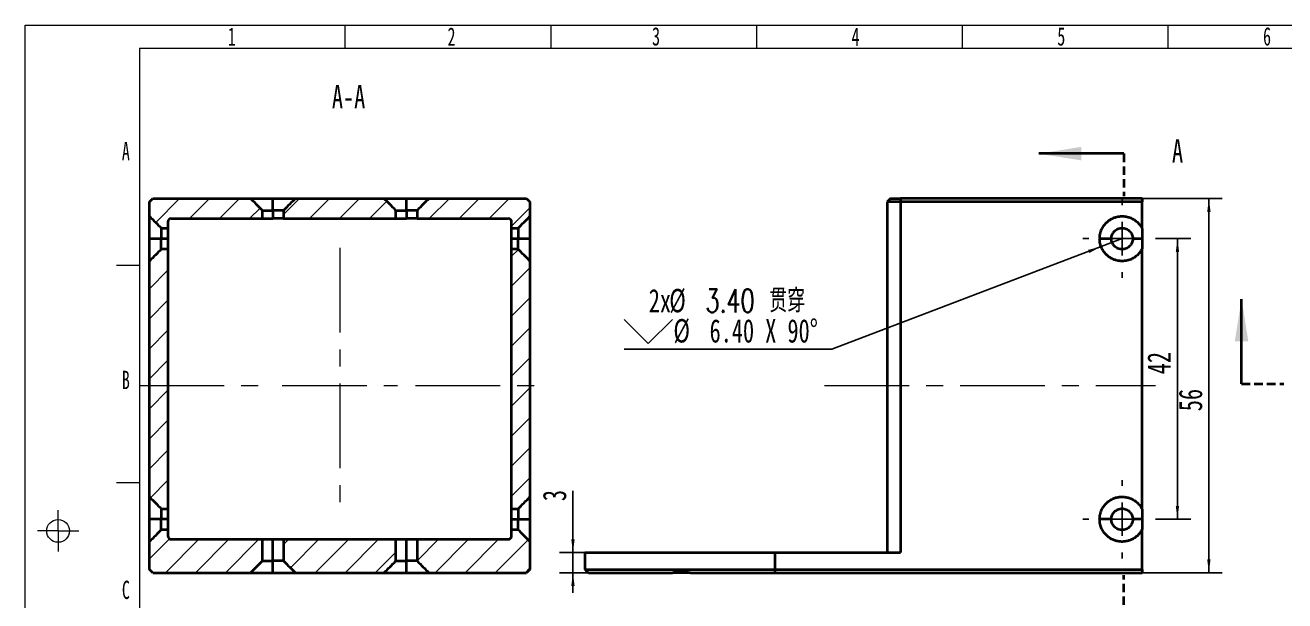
# Model space of a CAD drawing. Header units: millimetres. Extents: x 5 to 292, y 3 to 206.
# Drawn here: x 4.5 to 193.2, y 120.1 to 206.2 of the extents above; entities that cross this region are included whole.
import ezdxf

# ---------------------------------------------------------------- set-up
doc = ezdxf.new("R2010")
doc.units = ezdxf.units.MM
doc.linetypes.add('CENTERX2', pattern=[20.32, 12.7, -2.54, 2.54, -2.54])
doc.linetypes.add('HIDDEN', pattern=[1.905, 1.27, -0.635])
doc.layers.add('10', color=7, linetype='Continuous')
doc.layers.add('SLD-0', color=7, linetype='Continuous')
doc.styles.add('SLDTEXTSTYLE0', font='TXT', dxfattribs={"width": 0.7, "bigfont": 'bigfont'})
doc.styles.add('SLDTEXTSTYLE1', font='TXT', dxfattribs={"width": 0.7})
doc.styles.add('SLDTEXTSTYLE7', font='TXT', dxfattribs={"width": 0.638186})
doc.dimstyles.new('SLDDIMSTYLE0', dxfattribs={"dimtxt": 3.5, "dimasz": 2, "dimexe": 0, "dimexo": 0.0625, "dimgap": 0.875, "dimtad": 2, "dimrnd": 1e-09, "dimzin": 12, "dimdsep": 46, "dimtxsty": 'SLDTEXTSTYLE1', "dimsah": 1, "dimcen": 0.09, "dimadec": 0, "dimazin": 3, "dimtfac": 1, "dimtmove": 0, "dimatfit": 0, "dimfxl": 0, "dimfrac": 2, "dimtolj": 1, "dimtzin": 12, "dimarcsym": 0})
doc.dimstyles.new('SLDDIMSTYLE1', dxfattribs={"dimtxt": 3.5, "dimasz": 2, "dimexe": 0, "dimexo": 0.0625, "dimgap": 0.875, "dimtad": 2, "dimrnd": 1e-09, "dimzin": 12, "dimdsep": 46, "dimtxsty": 'SLDTEXTSTYLE1', "dimsah": 1, "dimcen": 0.09, "dimadec": 0, "dimazin": 3, "dimtfac": 1, "dimtofl": 0, "dimtmove": 0, "dimatfit": 3, "dimfxl": 0, "dimfrac": 2, "dimtolj": 1, "dimtzin": 12, "dimarcsym": 0})
doc.dimstyles.new('SLDDIMSTYLE2', dxfattribs={"dimtxt": 3.5, "dimasz": 2, "dimexe": 0, "dimexo": 0.0625, "dimgap": 0.875, "dimtad": 0, "dimtih": 1, "dimtoh": 1, "dimrnd": 1e-09, "dimzin": 12, "dimdsep": 46, "dimtxsty": 'SLDTEXTSTYLE1', "dimsah": 1, "dimcen": 0, "dimadec": 0, "dimazin": 3, "dimtfac": 1, "dimtofl": 0, "dimtmove": 0, "dimatfit": 3, "dimfxl": 0, "dimfrac": 2, "dimtolj": 1, "dimtzin": 12, "dimarcsym": 0})

# ---------------------------------------------------------------- blocks, each defined once
blk = doc.blocks.new('_D')
at = {"layer": '10'}
for p, q in [((86.56, 127.3), (86.56, 136.55)), ((90.23, 127.3), (84.56, 127.3)), ((86.56, 127.3), (86.56, 124.3)), ((88.87, 124.3), (84.56, 124.3)), ((86.56, 124.3), (86.56, 121.3))]:
    blk.add_line(p, q, dxfattribs=at)
for points in [[(86.56, 127.3), (86.81, 129.3), (86.31, 129.3)], [(86.56, 124.3), (86.31, 122.3), (86.81, 122.3)]]:
    blk.add_solid(points, dxfattribs=at)
at = {"layer": '10', "insert": (82.04, 135.01), "char_height": 3.5, "attachment_point": 1, "rotation": 90, "style": 'SLDTEXTSTYLE1'}
blk.add_mtext('3', dxfattribs=at)
blk = doc.blocks.new('_D_1')
at = {"layer": '10'}
for p, q in [((171.83, 180.3), (183.83, 180.3)), ((181.83, 180.3), (181.83, 124.3)), ((171.83, 124.3), (183.83, 124.3))]:
    blk.add_line(p, q, dxfattribs=at)
for points in [[(181.83, 180.3), (181.58, 178.3), (182.08, 178.3)], [(181.83, 124.3), (182.08, 126.3), (181.58, 126.3)]]:
    blk.add_solid(points, dxfattribs=at)
at = {"layer": '10', "insert": (177.32, 148.47), "char_height": 3.5, "attachment_point": 1, "rotation": 90, "style": 'SLDTEXTSTYLE1'}
blk.add_mtext('56', dxfattribs=at)
blk = doc.blocks.new('SW_SYMBOL_HOLE_SINK')
at = {"layer": '10', "color": 0}
for p, q in [((0, 875), (800, 75)), ((800, 75), (1600, 875))]:
    blk.add_line(p, q, dxfattribs=at)
blk = doc.blocks.new('_D_2')
at = {"layer": '10'}
for p, q in [((168.83, 174.3), (165.69, 173.1)), ((165.69, 173.1), (125.36, 157.73)), ((125.36, 157.73), (94.24, 157.73))]:
    blk.add_line(p, q, dxfattribs=at)
blk.add_solid([(165.69, 173.1), (163.73, 172.62), (163.91, 172.15)], dxfattribs=at)
at = {"layer": '10', "xscale": 0.004511737089201878, "yscale": 0.004511737089201878, "zscale": 0.004511737089201878}
blk.add_blockref('SW_SYMBOL_HOLE_SINK', (94.24, 158.25), dxfattribs=at)
at = {"layer": '10', "char_height": 3.5, "attachment_point": 1}
for s, insert, style in [('2x', (97.92, 166.76), 'SLDTEXTSTYLE1'), ('%%c', (100.99, 166.78), 'SLDTEXTSTYLE1'), ('3.40 贯穿', (106.42, 166.76), 'SLDTEXTSTYLE0'), ('%%c', (101.61, 162.26), 'SLDTEXTSTYLE1'), ('6.40 X 90°', (107.03, 162.25), 'SLDTEXTSTYLE1')]:
    blk.add_mtext(s, dxfattribs=dict(at, insert=insert, style=style))
blk = doc.blocks.new('_D_3')
at = {"layer": '10'}
for p, q in [((174.69, 174.3), (179.12, 174.3)), ((177.12, 174.3), (177.12, 132.3)), ((174.69, 132.3), (179.12, 132.3))]:
    blk.add_line(p, q, dxfattribs=at)
for points in [[(177.12, 174.3), (176.87, 172.3), (177.37, 172.3)], [(177.12, 132.3), (177.37, 134.3), (176.87, 134.3)]]:
    blk.add_solid(points, dxfattribs=at)
at = {"layer": '10', "insert": (172.61, 154), "char_height": 3.5, "attachment_point": 1, "rotation": 90, "style": 'SLDTEXTSTYLE1'}
blk.add_mtext('42', dxfattribs=at)
blk = doc.blocks.new('SW_CENTERMARKSYMBOL_0')
at = {"layer": '10', "color": 0}
for p, q in [((0, 5), (0, 5.86)), ((0, 0), (0, 2.5)), ((-5, 0), (-5.86, 0)), ((0, 0), (-2.5, 0)), ((0, 0), (0, -2.5)), ((0, 0), (2.5, 0)), ((5, 0), (5.86, 0)), ((0, -5), (0, -5.86))]:
    blk.add_line(p, q, dxfattribs=at)
blk = doc.blocks.new('SW_CENTERMARKSYMBOL_1')
at = {"layer": '10', "color": 0}
for p, q in [((0, 5), (0, 5.86)), ((0, 0), (0, 2.5)), ((-5, 0), (-5.86, 0)), ((0, 0), (-2.5, 0)), ((0, 0), (0, -2.5)), ((0, 0), (2.5, 0)), ((5, 0), (5.86, 0)), ((0, -5), (0, -5.86))]:
    blk.add_line(p, q, dxfattribs=at)

msp = doc.modelspace()

# ---------------------------------------------------------------- hatches: boundary and pattern name
at = {"layer": '10', "linetype": 'Continuous', "lineweight": 18}
h = msp.add_hatch(dxfattribs=at)
h.set_pattern_fill('ANSI31', color=256, style=0)
edge = h.paths.add_edge_path(flags=0)
edge.add_arc((26.373, 176.795), 0.5, 90, 180, ccw=False)
edge.add_line((26.373, 177.295), (40.042, 177.295))
edge.add_line((40.042, 177.295), (40.042, 178.535))
edge.add_spline(control_points=[(40.042, 178.535), (39.513, 179.057), (38.987, 179.582), (38.461, 180.107), (38.398, 180.17), (38.335, 180.232), (38.272, 180.295)], knot_values=[0.0051866, 0.0051866, 0.0051866, 0.0051866, 0.0074023, 0.0074023, 0.0074023, 0.0076674, 0.0076674, 0.0076674, 0.0076674], weights=[1, 1, 1, 1, 1, 1, 1], degree=3, periodic=0)
edge.add_line((38.272, 180.295), (23.623, 180.295))
edge.add_line((23.623, 180.295), (23.123, 179.795))
edge.add_line((23.123, 179.795), (23.123, 177.646))
edge.add_spline(control_points=[(23.123, 177.646), (23.71, 177.057), (24.298, 176.468), (24.883, 175.876)], knot_values=[0.0032399, 0.0032399, 0.0032399, 0.0032399, 0.0057359, 0.0057359, 0.0057359, 0.0057359], weights=[1, 1, 1, 1], degree=3, periodic=0)
edge.add_line((24.883, 175.876), (25.873, 175.876))
edge.add_line((25.873, 175.876), (25.873, 176.795))
h = msp.add_hatch(dxfattribs=at)
h.set_pattern_fill('ANSI31', color=256, style=0)
edge = h.paths.add_edge_path(flags=0)
edge.add_line((43.204, 178.535), (43.204, 177.295))
edge.add_line((43.204, 177.295), (60.042, 177.295))
edge.add_line((60.042, 177.295), (60.042, 178.535))
edge.add_spline(control_points=[(60.042, 178.535), (59.513, 179.057), (58.987, 179.582), (58.461, 180.107), (58.398, 180.17), (58.335, 180.232), (58.272, 180.295)], knot_values=[0.0051866, 0.0051866, 0.0051866, 0.0051866, 0.0074023, 0.0074023, 0.0074023, 0.0076674, 0.0076674, 0.0076674, 0.0076674], weights=[1, 1, 1, 1, 1, 1, 1], degree=3, periodic=0)
edge.add_line((58.272, 180.295), (44.974, 180.295))
edge.add_spline(control_points=[(44.974, 180.295), (44.385, 179.708), (43.796, 179.12), (43.204, 178.535)], knot_values=[0.0032399, 0.0032399, 0.0032399, 0.0032399, 0.0057359, 0.0057359, 0.0057359, 0.0057359], weights=[1, 1, 1, 1], degree=3, periodic=0)
h = msp.add_hatch(dxfattribs=at)
h.set_pattern_fill('ANSI31', color=256, style=0)
edge = h.paths.add_edge_path(flags=0)
edge.add_line((63.204, 178.535), (63.204, 177.295))
edge.add_line((63.204, 177.295), (76.873, 177.295))
edge.add_arc((76.873, 176.795), 0.5, 0, 90, ccw=False)
edge.add_line((77.373, 176.795), (77.373, 175.877))
edge.add_line((77.373, 175.877), (78.363, 175.876))
edge.add_spline(control_points=[(78.363, 175.876), (78.885, 176.405), (79.41, 176.931), (79.935, 177.457), (79.997, 177.52), (80.06, 177.583), (80.123, 177.646)], knot_values=[0.0051866, 0.0051866, 0.0051866, 0.0051866, 0.0074023, 0.0074023, 0.0074023, 0.0076674, 0.0076674, 0.0076674, 0.0076674], weights=[1, 1, 1, 1, 1, 1, 1], degree=3, periodic=0)
edge.add_line((80.123, 177.646), (80.123, 179.795))
edge.add_line((80.123, 179.795), (79.623, 180.295))
edge.add_line((79.623, 180.295), (64.974, 180.295))
edge.add_spline(control_points=[(64.974, 180.295), (64.385, 179.708), (63.796, 179.12), (63.204, 178.535)], knot_values=[0.0032399, 0.0032399, 0.0032399, 0.0032399, 0.0057359, 0.0057359, 0.0057359, 0.0057359], weights=[1, 1, 1, 1], degree=3, periodic=0)
h = msp.add_hatch(dxfattribs=at)
h.set_pattern_fill('ANSI31', color=256, style=0)
edge = h.paths.add_edge_path(flags=0)
edge.add_line((25.873, 133.877), (25.873, 172.714))
edge.add_line((25.873, 172.714), (24.883, 172.714))
edge.add_spline(control_points=[(24.883, 172.714), (24.361, 172.185), (23.836, 171.659), (23.311, 171.133), (23.249, 171.07), (23.186, 171.007), (23.123, 170.944)], knot_values=[0.0051866, 0.0051866, 0.0051866, 0.0051866, 0.0074023, 0.0074023, 0.0074023, 0.0076674, 0.0076674, 0.0076674, 0.0076674], weights=[1, 1, 1, 1, 1, 1, 1], degree=3, periodic=0)
edge.add_line((23.123, 170.944), (23.123, 135.646))
edge.add_spline(control_points=[(23.123, 135.646), (23.71, 135.057), (24.298, 134.468), (24.883, 133.876)], knot_values=[0.0032399, 0.0032399, 0.0032399, 0.0032399, 0.0057359, 0.0057359, 0.0057359, 0.0057359], weights=[1, 1, 1, 1], degree=3, periodic=0)
edge.add_line((24.883, 133.876), (25.873, 133.876))
h = msp.add_hatch(dxfattribs=at)
h.set_pattern_fill('ANSI31', color=256, style=0)
edge = h.paths.add_edge_path(flags=0)
edge.add_line((77.373, 172.714), (77.373, 133.877))
edge.add_line((77.373, 133.877), (78.363, 133.876))
edge.add_spline(control_points=[(78.363, 133.876), (78.885, 134.405), (79.41, 134.931), (79.935, 135.457), (79.997, 135.52), (80.06, 135.583), (80.123, 135.646)], knot_values=[0.0051866, 0.0051866, 0.0051866, 0.0051866, 0.0074023, 0.0074023, 0.0074023, 0.0076674, 0.0076674, 0.0076674, 0.0076674], weights=[1, 1, 1, 1, 1, 1, 1], degree=3, periodic=0)
edge.add_line((80.123, 135.646), (80.123, 170.944))
edge.add_spline(control_points=[(80.123, 170.944), (79.535, 171.533), (78.948, 172.122), (78.363, 172.714)], knot_values=[0.0032399, 0.0032399, 0.0032399, 0.0032399, 0.0057359, 0.0057359, 0.0057359, 0.0057359], weights=[1, 1, 1, 1], degree=3, periodic=0)
edge.add_line((78.363, 172.714), (77.373, 172.714))
h = msp.add_hatch(dxfattribs=at)
h.set_pattern_fill('ANSI31', color=256, style=0)
edge = h.paths.add_edge_path(flags=0)
edge.add_line((40.042, 129.295), (26.373, 129.295))
edge.add_arc((26.373, 129.795), 0.5, 180, 270, ccw=False)
edge.add_line((25.873, 129.795), (25.873, 130.714))
edge.add_line((25.873, 130.714), (24.883, 130.714))
edge.add_spline(control_points=[(24.883, 130.714), (24.361, 130.185), (23.836, 129.659), (23.311, 129.133), (23.249, 129.07), (23.186, 129.007), (23.123, 128.944)], knot_values=[0.0051866, 0.0051866, 0.0051866, 0.0051866, 0.0074023, 0.0074023, 0.0074023, 0.0076674, 0.0076674, 0.0076674, 0.0076674], weights=[1, 1, 1, 1, 1, 1, 1], degree=3, periodic=0)
edge.add_line((23.123, 128.944), (23.123, 124.795))
edge.add_line((23.123, 124.795), (23.623, 124.295))
edge.add_line((23.623, 124.295), (38.272, 124.295))
edge.add_spline(control_points=[(38.272, 124.295), (38.861, 124.883), (39.45, 125.47), (40.042, 126.055)], knot_values=[0.0032399, 0.0032399, 0.0032399, 0.0032399, 0.0057359, 0.0057359, 0.0057359, 0.0057359], weights=[1, 1, 1, 1], degree=3, periodic=0)
edge.add_line((40.042, 126.055), (40.042, 129.295))
h = msp.add_hatch(dxfattribs=at)
h.set_pattern_fill('ANSI31', color=256, style=0)
edge = h.paths.add_edge_path(flags=0)
edge.add_line((76.873, 129.295), (63.204, 129.295))
edge.add_line((63.204, 129.295), (63.204, 126.055))
edge.add_spline(control_points=[(63.204, 126.055), (63.733, 125.533), (64.259, 125.008), (64.785, 124.483), (64.848, 124.421), (64.911, 124.358), (64.974, 124.295)], knot_values=[0.0051866, 0.0051866, 0.0051866, 0.0051866, 0.0074023, 0.0074023, 0.0074023, 0.0076674, 0.0076674, 0.0076674, 0.0076674], weights=[1, 1, 1, 1, 1, 1, 1], degree=3, periodic=0)
edge.add_line((64.974, 124.295), (79.623, 124.295))
edge.add_line((79.623, 124.295), (80.123, 124.795))
edge.add_line((80.123, 124.795), (80.123, 128.944))
edge.add_spline(control_points=[(80.123, 128.944), (79.535, 129.533), (78.948, 130.122), (78.363, 130.714)], knot_values=[0.0032399, 0.0032399, 0.0032399, 0.0032399, 0.0057359, 0.0057359, 0.0057359, 0.0057359], weights=[1, 1, 1, 1], degree=3, periodic=0)
edge.add_line((78.363, 130.714), (77.373, 130.714))
edge.add_line((77.373, 130.714), (77.373, 129.795))
edge.add_arc((76.873, 129.795), 0.5, 270, 360, ccw=False)
h = msp.add_hatch(dxfattribs=at)
h.set_pattern_fill('ANSI31', color=256, style=0)
edge = h.paths.add_edge_path(flags=0)
edge.add_spline(control_points=[(43.204, 126.055), (43.733, 125.533), (44.259, 125.008), (44.785, 124.483), (44.848, 124.421), (44.911, 124.358), (44.974, 124.295)], knot_values=[0.0051866, 0.0051866, 0.0051866, 0.0051866, 0.0074023, 0.0074023, 0.0074023, 0.0076674, 0.0076674, 0.0076674, 0.0076674], weights=[1, 1, 1, 1, 1, 1, 1], degree=3, periodic=0)
edge.add_line((44.974, 124.295), (58.272, 124.295))
edge.add_spline(control_points=[(58.272, 124.295), (58.861, 124.883), (59.45, 125.47), (60.042, 126.055)], knot_values=[0.0032399, 0.0032399, 0.0032399, 0.0032399, 0.0057359, 0.0057359, 0.0057359, 0.0057359], weights=[1, 1, 1, 1], degree=3, periodic=0)
edge.add_line((60.042, 126.055), (60.042, 129.295))
edge.add_line((60.042, 129.295), (43.204, 129.295))
edge.add_line((43.204, 129.295), (43.204, 126.055))

# ---------------------------------------------------------------- linework, layer by layer
at = {"color": 7, "linetype": 'Continuous', "lineweight": 35}
for p, q in [((169.072, 187.021), (156.372, 187.021)), ((23.123, 179.795), (23.623, 180.295)), ((23.123, 177.646), (23.123, 179.795)), ((23.623, 180.295), (38.272, 180.295)), ((31.623, 180.3), (31.623, 180.295)), ((31.623, 180.3), (31.623, 180.295)), ((34.623, 180.295), (34.623, 180.3)), ((34.623, 180.295), (34.623, 180.3)), ((41.623, 178.535), (41.623, 180.295)), ((44.974, 180.295), (58.272, 180.295)), ((61.623, 178.535), (61.623, 180.295)), ((64.974, 180.295), (79.623, 180.295)), ((68.623, 180.3), (68.623, 180.295)), ((71.623, 180.295), (71.623, 180.3)), ((79.623, 180.295), (80.123, 179.795)), ((80.123, 179.795), (80.123, 177.646)), ((134.147, 180.3), (133.637, 179.79)), ((133.642, 179.795), (133.642, 127.295)), ((135.642, 180.295), (135.642, 179.795)), ((171.827, 180.295), (135.642, 180.295)), ((135.642, 179.795), (135.642, 127.295)), ((171.827, 179.795), (135.642, 179.795)), ((171.827, 180.295), (171.827, 179.795)), ((171.827, 175.808), (171.827, 179.795)), ((40.042, 177.295), (40.042, 178.535)), ((41.623, 178.535), (41.623, 177.295)), ((43.204, 178.535), (43.204, 177.295)), ((60.042, 177.295), (60.042, 178.535)), ((61.623, 178.535), (61.623, 177.295)), ((63.204, 178.535), (63.204, 177.295)), ((24.883, 175.876), (25.873, 175.876)), ((25.873, 176.795), (25.873, 175.877)), ((26.373, 177.295), (40.042, 177.295)), ((31.623, 177.295), (31.623, 177.29)), ((31.623, 177.295), (31.623, 177.29)), ((34.623, 177.29), (34.623, 177.295)), ((34.623, 177.29), (34.623, 177.295)), ((43.204, 177.295), (60.042, 177.295)), ((63.204, 177.295), (76.873, 177.295)), ((68.623, 177.295), (68.623, 177.29)), ((71.623, 177.29), (71.623, 177.295)), ((77.373, 175.877), (77.373, 176.795)), ((77.373, 175.876), (78.363, 175.876)), ((23.123, 174.295), (24.883, 174.295)), ((24.883, 174.295), (25.873, 174.295)), ((77.373, 174.295), (78.363, 174.295)), ((78.363, 174.295), (80.123, 174.295)), ((165.467, 174.295), (167.227, 174.295)), ((170.427, 174.295), (171.827, 174.295)), ((25.873, 172.714), (24.883, 172.714)), ((25.873, 172.714), (25.873, 133.877)), ((78.363, 172.714), (77.373, 172.714)), ((77.373, 133.877), (77.373, 172.714)), ((171.827, 133.808), (171.827, 172.782)), ((23.123, 135.646), (23.123, 170.944)), ((80.123, 170.944), (80.123, 135.646)), ((186.726, 152.563), (186.726, 165.263)), ((24.883, 132.295), (23.123, 132.295)), ((24.883, 133.876), (25.873, 133.876)), ((25.873, 132.295), (24.883, 132.295)), ((77.373, 133.876), (78.363, 133.876)), ((77.373, 132.295), (78.363, 132.295)), ((78.363, 132.295), (80.123, 132.295)), ((167.227, 132.295), (165.467, 132.295)), ((171.827, 132.295), (170.427, 132.295)), ((25.873, 130.714), (24.883, 130.714)), ((25.873, 130.714), (25.873, 129.795)), ((78.363, 130.714), (77.373, 130.714)), ((77.373, 129.795), (77.373, 130.714)), ((171.827, 124.795), (171.827, 130.782)), ((23.123, 124.795), (23.123, 128.944)), ((26.373, 129.295), (40.042, 129.295)), ((40.042, 126.055), (40.042, 129.295)), ((41.623, 126.055), (41.623, 129.295)), ((43.204, 129.295), (43.204, 126.055)), ((43.204, 129.295), (60.042, 129.295)), ((60.042, 126.055), (60.042, 129.295)), ((61.623, 126.055), (61.623, 129.295)), ((63.204, 129.295), (63.204, 126.055)), ((63.204, 129.295), (76.873, 129.295)), ((80.123, 128.944), (80.123, 124.795)), ((88.327, 127.3), (88.327, 124.795)), ((116.827, 127.295), (116.827, 124.795)), ((116.827, 127.295), (135.642, 127.295)), ((23.623, 124.295), (23.123, 124.795)), ((41.623, 124.295), (41.623, 126.055)), ((61.623, 124.295), (61.623, 126.055)), ((80.123, 124.795), (79.623, 124.295)), ((88.322, 124.8), (88.647, 124.475)), ((116.827, 124.795), (116.827, 124.295)), ((116.827, 124.795), (171.827, 124.795)), ((171.827, 124.795), (171.827, 124.295)), ((23.623, 124.295), (38.272, 124.295)), ((44.974, 124.295), (58.272, 124.295)), ((64.974, 124.295), (79.623, 124.295)), ((88.873, 124.295), (88.704, 124.43)), ((116.827, 124.295), (171.827, 124.295))]:
    msp.add_line(p, q, dxfattribs=at)
at = {"color": 7, "linetype": 'HIDDEN', "lineweight": 35}
for p, q in [((169.072, 187.021), (169.072, 180.671)), ((186.726, 152.563), (193.076, 152.563)), ((169.072, 117.569), (169.072, 123.919))]:
    msp.add_line(p, q, dxfattribs=at)
at = {"color": 7, "linetype": 'Continuous', "lineweight": 35}
for centre, start, end in [((26.373, 176.795), 90, 180), ((76.873, 176.795), 0, 90), ((26.373, 129.795), 180, 270), ((76.873, 129.795), 270, 360)]:
    msp.add_arc(centre, 0.5, start, end, dxfattribs=at)
for points, knots in [([(38.273, 180.295), (38.271, 180.295), (38.266, 180.295), (38.347, 180.295), (38.514, 180.295), (38.777, 180.295), (39.119, 180.295), (39.53, 180.295), (40, 180.295), (40.515, 180.295), (41.061, 180.295), (41.436, 180.295), (41.623, 180.295)], [0, 0, 0, 0, 0.051155, 0.1487198, 0.2551298, 0.3615398, 0.4679499, 0.5743599, 0.6807699, 0.7871799, 0.89359, 1, 1, 1, 1]), ([(41.623, 180.295), (41.81, 180.295), (42.185, 180.295), (42.731, 180.295), (43.246, 180.295), (43.716, 180.295), (44.127, 180.295), (44.469, 180.295), (44.732, 180.295), (44.899, 180.295), (44.98, 180.295), (44.975, 180.295), (44.973, 180.295)], [0, 0, 0, 0, 0.10641, 0.2128201, 0.3192301, 0.4256401, 0.5320501, 0.6384602, 0.7448702, 0.8512802, 0.9488452, 1, 1, 1, 1]), ([(58.273, 180.295), (58.271, 180.295), (58.266, 180.295), (58.347, 180.295), (58.514, 180.295), (58.777, 180.295), (59.119, 180.295), (59.53, 180.295), (60, 180.295), (60.515, 180.295), (61.061, 180.295), (61.436, 180.295), (61.623, 180.295)], [0, 0, 0, 0, 0.051155, 0.1487198, 0.2551298, 0.3615398, 0.4679499, 0.5743599, 0.6807699, 0.7871799, 0.89359, 1, 1, 1, 1]), ([(61.623, 180.295), (61.81, 180.295), (62.185, 180.295), (62.731, 180.295), (63.246, 180.295), (63.716, 180.295), (64.127, 180.295), (64.469, 180.295), (64.732, 180.295), (64.899, 180.295), (64.98, 180.295), (64.975, 180.295), (64.973, 180.295)], [0, 0, 0, 0, 0.10641, 0.2128201, 0.3192301, 0.4256401, 0.5320501, 0.6384602, 0.7448702, 0.8512802, 0.9488452, 1, 1, 1, 1]), ([(135.642, 179.795), (135.431, 179.795), (135.011, 179.795), (134.441, 179.795), (133.994, 179.795), (133.697, 179.795), (133.661, 179.795), (133.644, 179.795)], [0, 0, 0, 0, 0.200872, 0.4017439, 0.6026159, 0.8034878, 1, 1, 1, 1]), ([(134.143, 180.295), (134.156, 180.295), (134.183, 180.295), (134.406, 180.295), (134.741, 180.295), (135.169, 180.295), (135.484, 180.295), (135.642, 180.295)], [0, 0, 0, 0, 0.1965122, 0.3973841, 0.5982561, 0.799128, 1, 1, 1, 1]), ([(23.123, 174.295), (23.123, 174.482), (23.123, 174.857), (23.123, 175.403), (23.123, 175.918), (23.123, 176.388), (23.123, 176.799), (23.123, 177.141), (23.123, 177.404), (23.123, 177.572), (23.123, 177.652), (23.123, 177.647), (23.123, 177.645)], [0, 0, 0, 0, 0.10641, 0.2128201, 0.3192301, 0.4256401, 0.5320501, 0.6384602, 0.7448702, 0.8512802, 0.9488452, 1, 1, 1, 1]), ([(40.023, 178.535), (40.023, 178.535), (40.065, 178.535), (40.225, 178.535), (40.343, 178.535), (40.64, 178.535), (40.817, 178.535), (41.204, 178.535), (41.414, 178.535), (41.623, 178.535)], [0, 0, 0, 0, 0.25, 0.25, 0.5, 0.5, 0.75, 0.75, 1, 1, 1, 1]), ([(43.204, 178.535), (43.183, 178.535), (43.136, 178.535), (42.78, 178.535), (42.252, 178.535), (41.833, 178.535), (41.623, 178.535)], [0, 0, 0, 0, 0.2198616, 0.4799077, 0.7399539, 1, 1, 1, 1]), ([(60.023, 178.535), (60.023, 178.535), (60.065, 178.535), (60.225, 178.535), (60.343, 178.535), (60.64, 178.535), (60.817, 178.535), (61.204, 178.535), (61.414, 178.535), (61.623, 178.535)], [0, 0, 0, 0, 0.25, 0.25, 0.5, 0.5, 0.75, 0.75, 1, 1, 1, 1]), ([(63.204, 178.535), (63.183, 178.535), (63.136, 178.535), (62.78, 178.535), (62.252, 178.535), (61.833, 178.535), (61.623, 178.535)], [0, 0, 0, 0, 0.2198616, 0.4799077, 0.7399539, 1, 1, 1, 1]), ([(80.123, 177.645), (80.123, 177.647), (80.123, 177.652), (80.123, 177.572), (80.123, 177.404), (80.123, 177.141), (80.123, 176.799), (80.123, 176.388), (80.123, 175.918), (80.123, 175.403), (80.123, 174.857), (80.123, 174.482), (80.123, 174.295)], [0, 0, 0, 0, 0.051155, 0.1487198, 0.2551298, 0.3615398, 0.4679499, 0.5743599, 0.6807699, 0.7871799, 0.89359, 1, 1, 1, 1]), ([(165.467, 174.295), (165.468, 174.358), (165.47, 174.483), (165.486, 174.669), (165.512, 174.854), (165.548, 175.037), (165.594, 175.219), (165.689, 175.516), (165.866, 175.918), (166.178, 176.387), (166.563, 176.8), (167.011, 177.141), (167.51, 177.404), (168.045, 177.579), (168.603, 177.664), (169.166, 177.653), (169.72, 177.551), (170.249, 177.356), (170.739, 177.078), (171.127, 176.759), (171.423, 176.438), (171.648, 176.137), (171.767, 175.918), (171.827, 175.808)], [0, 0, 0, 0, 0.0209506, 0.0417743, 0.062536, 0.0833011, 0.1041352, 0.1251029, 0.1875587, 0.2500765, 0.3125324, 0.3750501, 0.437506, 0.5000238, 0.5624796, 0.6249974, 0.6874533, 0.749971, 0.8124269, 0.8749446, 0.9167034, 0.9582138, 1, 1, 1, 1]), ([(24.883, 175.876), (24.883, 175.855), (24.883, 175.808), (24.883, 175.452), (24.883, 174.924), (24.883, 174.505), (24.883, 174.295)], [0, 0, 0, 0, 0.2198616, 0.4799077, 0.7399539, 1, 1, 1, 1]), ([(25.873, 175.895), (25.873, 175.894), (25.873, 175.892), (25.873, 175.877), (25.873, 175.853), (25.873, 175.819), (25.873, 175.753), (25.873, 175.635), (25.873, 175.434), (25.873, 175.19), (25.873, 174.942), (25.873, 174.711), (25.873, 174.505), (25.873, 174.365), (25.873, 174.295)], [0, 0, 0, 0, 0.0502814, 0.1001294, 0.1498557, 0.1997749, 0.2501975, 0.3750156, 0.500056, 0.6248741, 0.7499145, 0.8334694, 0.9163467, 1, 1, 1, 1]), ([(40.042, 177.295), (40.063, 177.295), (40.11, 177.295), (40.466, 177.295), (40.994, 177.295), (41.413, 177.295), (41.623, 177.295)], [0, 0, 0, 0, 0.2198616, 0.4799077, 0.7399539, 1, 1, 1, 1]), ([(43.223, 177.295), (43.223, 177.295), (43.181, 177.295), (43.021, 177.295), (42.902, 177.295), (42.606, 177.295), (42.429, 177.295), (42.042, 177.295), (41.832, 177.295), (41.623, 177.295)], [0, 0, 0, 0, 0.25, 0.25, 0.5, 0.5, 0.75, 0.75, 1, 1, 1, 1]), ([(60.042, 177.295), (60.063, 177.295), (60.11, 177.295), (60.466, 177.295), (60.994, 177.295), (61.413, 177.295), (61.623, 177.295)], [0, 0, 0, 0, 0.2198616, 0.4799077, 0.7399539, 1, 1, 1, 1]), ([(63.223, 177.295), (63.223, 177.295), (63.181, 177.295), (63.021, 177.295), (62.902, 177.295), (62.606, 177.295), (62.429, 177.295), (62.042, 177.295), (61.832, 177.295), (61.623, 177.295)], [0, 0, 0, 0, 0.25, 0.25, 0.5, 0.5, 0.75, 0.75, 1, 1, 1, 1]), ([(77.373, 174.295), (77.373, 174.505), (77.373, 174.924), (77.373, 175.452), (77.373, 175.808), (77.373, 175.855), (77.373, 175.876)], [0, 0, 0, 0, 0.2600461, 0.5200923, 0.7801384, 1, 1, 1, 1]), ([(78.363, 175.895), (78.363, 175.895), (78.363, 175.853), (78.363, 175.693), (78.363, 175.575), (78.363, 175.278), (78.363, 175.101), (78.363, 174.714), (78.363, 174.505), (78.363, 174.295)], [0, 0, 0, 0, 0.25, 0.25, 0.5, 0.5, 0.75, 0.75, 1, 1, 1, 1]), ([(167.227, 174.295), (167.227, 174.505), (167.268, 174.714), (167.429, 175.101), (167.547, 175.278), (167.844, 175.575), (168.021, 175.693), (168.408, 175.853), (168.617, 175.895), (169.036, 175.895), (169.246, 175.853), (169.633, 175.693), (169.81, 175.575), (170.106, 175.278), (170.225, 175.101), (170.385, 174.714), (170.427, 174.505), (170.427, 174.295)], [0, 0, 0, 0, 0.125, 0.125, 0.25, 0.25, 0.375, 0.375, 0.5, 0.5, 0.625, 0.625, 0.75, 0.75, 0.875, 0.875, 1, 1, 1, 1]), ([(171.827, 175.808), (171.827, 175.742), (171.827, 175.612), (171.827, 175.415), (171.827, 175.224), (171.827, 175.015), (171.827, 174.787), (171.827, 174.54), (171.827, 174.376), (171.827, 174.295)], [0, 0, 0, 0, 0.1386212, 0.2720826, 0.4006583, 0.5246543, 0.6861818, 0.8443059, 1, 1, 1, 1]), ([(23.123, 170.945), (23.123, 170.943), (23.123, 170.938), (23.123, 171.019), (23.123, 171.186), (23.123, 171.449), (23.123, 171.791), (23.123, 172.203), (23.123, 172.672), (23.123, 173.187), (23.123, 173.733), (23.123, 174.108), (23.123, 174.295)], [0, 0, 0, 0, 0.051155, 0.1487198, 0.2551298, 0.3615398, 0.4679499, 0.5743599, 0.6807699, 0.7871799, 0.89359, 1, 1, 1, 1]), ([(24.883, 172.695), (24.883, 172.695), (24.883, 172.737), (24.883, 172.897), (24.883, 173.016), (24.883, 173.312), (24.883, 173.489), (24.883, 173.876), (24.883, 174.086), (24.883, 174.295)], [0, 0, 0, 0, 0.25, 0.25, 0.5, 0.5, 0.75, 0.75, 1, 1, 1, 1]), ([(25.873, 174.295), (25.873, 174.085), (25.873, 173.666), (25.873, 173.138), (25.873, 172.782), (25.873, 172.735), (25.873, 172.714)], [0, 0, 0, 0, 0.2600461, 0.5200923, 0.7801384, 1, 1, 1, 1]), ([(77.373, 172.695), (77.373, 172.696), (77.373, 172.698), (77.373, 172.713), (77.373, 172.737), (77.373, 172.772), (77.373, 172.837), (77.373, 172.956), (77.373, 173.157), (77.373, 173.4), (77.373, 173.648), (77.373, 173.88), (77.373, 174.086), (77.373, 174.225), (77.373, 174.295)], [0, 0, 0, 0, 0.0502814, 0.1001294, 0.1498557, 0.1997749, 0.2501975, 0.3750156, 0.500056, 0.6248741, 0.7499145, 0.8334694, 0.9163467, 1, 1, 1, 1]), ([(78.363, 172.714), (78.363, 172.735), (78.363, 172.782), (78.363, 173.138), (78.363, 173.666), (78.363, 174.085), (78.363, 174.295)], [0, 0, 0, 0, 0.2198616, 0.4799077, 0.7399539, 1, 1, 1, 1]), ([(80.123, 174.295), (80.123, 174.108), (80.123, 173.733), (80.123, 173.187), (80.123, 172.672), (80.123, 172.203), (80.123, 171.791), (80.123, 171.449), (80.123, 171.186), (80.123, 171.019), (80.123, 170.938), (80.123, 170.943), (80.123, 170.945)], [0, 0, 0, 0, 0.10641, 0.2128201, 0.3192301, 0.4256401, 0.5320501, 0.6384602, 0.7448702, 0.8512802, 0.9488452, 1, 1, 1, 1]), ([(171.827, 172.782), (171.798, 172.726), (171.74, 172.616), (171.641, 172.456), (171.535, 172.303), (171.42, 172.156), (171.297, 172.015), (171.079, 171.791), (170.739, 171.513), (170.25, 171.234), (169.721, 171.039), (169.166, 170.937), (168.603, 170.926), (168.046, 171.011), (167.51, 171.186), (167.012, 171.449), (166.563, 171.79), (166.178, 172.203), (165.866, 172.672), (165.663, 173.131), (165.543, 173.551), (165.479, 173.921), (165.471, 174.17), (165.467, 174.295)], [0, 0, 0, 0, 0.0209506, 0.0417743, 0.062536, 0.0833011, 0.1041352, 0.1251029, 0.1875587, 0.2500765, 0.3125324, 0.3750501, 0.437506, 0.5000238, 0.5624796, 0.6249974, 0.6874533, 0.749971, 0.8124269, 0.8749446, 0.9167034, 0.9582138, 1, 1, 1, 1]), ([(170.427, 174.295), (170.427, 174.086), (170.385, 173.876), (170.225, 173.489), (170.106, 173.312), (169.81, 173.016), (169.633, 172.897), (169.246, 172.737), (169.036, 172.695), (168.617, 172.695), (168.408, 172.737), (168.021, 172.897), (167.844, 173.016), (167.547, 173.312), (167.429, 173.489), (167.268, 173.876), (167.227, 174.086), (167.227, 174.295)], [0, 0, 0, 0, 0.125, 0.125, 0.25, 0.25, 0.375, 0.375, 0.5, 0.5, 0.625, 0.625, 0.75, 0.75, 0.875, 0.875, 1, 1, 1, 1]), ([(171.827, 174.295), (171.827, 174.247), (171.827, 174.149), (171.827, 174.003), (171.827, 173.855), (171.827, 173.707), (171.827, 173.48), (171.827, 173.166), (171.827, 172.913), (171.827, 172.782)], [0, 0, 0, 0, 0.0928261, 0.186421, 0.2809992, 0.376769, 0.4739306, 0.7269775, 1, 1, 1, 1]), ([(23.123, 132.295), (23.123, 132.482), (23.123, 132.857), (23.123, 133.403), (23.123, 133.918), (23.123, 134.388), (23.123, 134.799), (23.123, 135.141), (23.123, 135.404), (23.123, 135.572), (23.123, 135.652), (23.123, 135.647), (23.123, 135.645)], [0, 0, 0, 0, 0.10641, 0.2128201, 0.3192301, 0.4256401, 0.5320501, 0.6384602, 0.7448702, 0.8512802, 0.9488452, 1, 1, 1, 1]), ([(80.123, 135.645), (80.123, 135.647), (80.123, 135.652), (80.123, 135.572), (80.123, 135.404), (80.123, 135.141), (80.123, 134.799), (80.123, 134.388), (80.123, 133.918), (80.123, 133.403), (80.123, 132.857), (80.123, 132.482), (80.123, 132.295)], [0, 0, 0, 0, 0.051155, 0.1487198, 0.2551298, 0.3615398, 0.4679499, 0.5743599, 0.6807699, 0.7871799, 0.89359, 1, 1, 1, 1]), ([(165.467, 132.295), (165.468, 132.358), (165.47, 132.483), (165.486, 132.669), (165.512, 132.854), (165.548, 133.037), (165.594, 133.219), (165.689, 133.516), (165.866, 133.918), (166.178, 134.387), (166.563, 134.8), (167.011, 135.141), (167.51, 135.404), (168.045, 135.579), (168.603, 135.664), (169.166, 135.653), (169.72, 135.551), (170.249, 135.356), (170.739, 135.078), (171.127, 134.759), (171.423, 134.438), (171.648, 134.137), (171.767, 133.918), (171.827, 133.808)], [0, 0, 0, 0, 0.0209506, 0.0417743, 0.062536, 0.0833011, 0.1041352, 0.1251029, 0.1875587, 0.2500765, 0.3125324, 0.3750501, 0.437506, 0.5000238, 0.5624796, 0.6249974, 0.6874533, 0.749971, 0.8124269, 0.8749446, 0.9167034, 0.9582138, 1, 1, 1, 1]), ([(23.123, 128.945), (23.123, 128.943), (23.123, 128.938), (23.123, 129.019), (23.123, 129.186), (23.123, 129.449), (23.123, 129.791), (23.123, 130.203), (23.123, 130.672), (23.123, 131.187), (23.123, 131.733), (23.123, 132.108), (23.123, 132.295)], [0, 0, 0, 0, 0.051155, 0.1487198, 0.2551298, 0.3615398, 0.4679499, 0.5743599, 0.6807699, 0.7871799, 0.89359, 1, 1, 1, 1]), ([(24.883, 133.876), (24.883, 133.855), (24.883, 133.808), (24.883, 133.452), (24.883, 132.924), (24.883, 132.505), (24.883, 132.295)], [0, 0, 0, 0, 0.2198616, 0.4799077, 0.7399539, 1, 1, 1, 1]), ([(24.883, 130.695), (24.883, 130.695), (24.883, 130.737), (24.883, 130.897), (24.883, 131.016), (24.883, 131.312), (24.883, 131.489), (24.883, 131.876), (24.883, 132.086), (24.883, 132.295)], [0, 0, 0, 0, 0.25, 0.25, 0.5, 0.5, 0.75, 0.75, 1, 1, 1, 1]), ([(25.873, 133.895), (25.873, 133.894), (25.873, 133.892), (25.873, 133.877), (25.873, 133.853), (25.873, 133.819), (25.873, 133.753), (25.873, 133.635), (25.873, 133.434), (25.873, 133.19), (25.873, 132.942), (25.873, 132.711), (25.873, 132.505), (25.873, 132.365), (25.873, 132.295)], [0, 0, 0, 0, 0.0502814, 0.1001294, 0.1498557, 0.1997749, 0.2501975, 0.3750156, 0.500056, 0.6248741, 0.7499145, 0.8334694, 0.9163467, 1, 1, 1, 1]), ([(25.873, 132.295), (25.873, 132.085), (25.873, 131.666), (25.873, 131.138), (25.873, 130.782), (25.873, 130.735), (25.873, 130.714)], [0, 0, 0, 0, 0.26004614, 0.52009229, 0.78013843, 1, 1, 1, 1]), ([(77.373, 132.295), (77.373, 132.505), (77.373, 132.924), (77.373, 133.452), (77.373, 133.808), (77.373, 133.855), (77.373, 133.876)], [0, 0, 0, 0, 0.2600461, 0.5200923, 0.7801384, 1, 1, 1, 1]), ([(77.373, 130.695), (77.373, 130.696), (77.373, 130.698), (77.373, 130.713), (77.373, 130.737), (77.373, 130.772), (77.373, 130.837), (77.373, 130.956), (77.373, 131.157), (77.373, 131.4), (77.373, 131.648), (77.373, 131.88), (77.373, 132.086), (77.373, 132.225), (77.373, 132.295)], [0, 0, 0, 0, 0.0502814, 0.1001294, 0.1498557, 0.1997749, 0.2501975, 0.3750156, 0.500056, 0.6248741, 0.7499145, 0.8334694, 0.9163467, 1, 1, 1, 1]), ([(78.363, 133.895), (78.363, 133.895), (78.363, 133.853), (78.363, 133.693), (78.363, 133.575), (78.363, 133.278), (78.363, 133.101), (78.363, 132.714), (78.363, 132.505), (78.363, 132.295)], [0, 0, 0, 0, 0.25, 0.25, 0.5, 0.5, 0.75, 0.75, 1, 1, 1, 1]), ([(78.363, 130.714), (78.363, 130.735), (78.363, 130.782), (78.363, 131.138), (78.363, 131.666), (78.363, 132.085), (78.363, 132.295)], [0, 0, 0, 0, 0.2198616, 0.4799077, 0.7399539, 1, 1, 1, 1]), ([(80.123, 132.295), (80.123, 132.108), (80.123, 131.733), (80.123, 131.187), (80.123, 130.672), (80.123, 130.203), (80.123, 129.791), (80.123, 129.449), (80.123, 129.186), (80.123, 129.019), (80.123, 128.938), (80.123, 128.943), (80.123, 128.945)], [0, 0, 0, 0, 0.10641, 0.2128201, 0.3192301, 0.4256401, 0.5320501, 0.6384602, 0.7448702, 0.8512802, 0.9488452, 1, 1, 1, 1]), ([(171.827, 130.782), (171.798, 130.726), (171.74, 130.616), (171.641, 130.456), (171.535, 130.303), (171.42, 130.156), (171.297, 130.015), (171.079, 129.791), (170.739, 129.513), (170.25, 129.234), (169.721, 129.039), (169.166, 128.937), (168.603, 128.926), (168.046, 129.011), (167.51, 129.186), (167.012, 129.449), (166.563, 129.79), (166.178, 130.203), (165.866, 130.672), (165.663, 131.131), (165.543, 131.551), (165.479, 131.921), (165.471, 132.17), (165.467, 132.295)], [0, 0, 0, 0, 0.0209506, 0.0417743, 0.062536, 0.0833011, 0.1041352, 0.1251029, 0.1875587, 0.2500765, 0.3125324, 0.3750501, 0.437506, 0.5000238, 0.5624796, 0.6249974, 0.6874533, 0.749971, 0.8124269, 0.8749446, 0.9167034, 0.9582138, 1, 1, 1, 1]), ([(167.227, 132.295), (167.227, 132.505), (167.268, 132.714), (167.429, 133.101), (167.547, 133.278), (167.844, 133.575), (168.021, 133.693), (168.408, 133.853), (168.617, 133.895), (169.036, 133.895), (169.246, 133.853), (169.633, 133.693), (169.81, 133.575), (170.106, 133.278), (170.225, 133.101), (170.385, 132.714), (170.427, 132.505), (170.427, 132.295)], [0, 0, 0, 0, 0.125, 0.125, 0.25, 0.25, 0.375, 0.375, 0.5, 0.5, 0.625, 0.625, 0.75, 0.75, 0.875, 0.875, 1, 1, 1, 1]), ([(170.427, 132.295), (170.427, 132.086), (170.385, 131.876), (170.225, 131.489), (170.106, 131.312), (169.81, 131.016), (169.633, 130.897), (169.246, 130.737), (169.036, 130.695), (168.617, 130.695), (168.408, 130.737), (168.021, 130.897), (167.844, 131.016), (167.547, 131.312), (167.429, 131.489), (167.268, 131.876), (167.227, 132.086), (167.227, 132.295)], [0, 0, 0, 0, 0.125, 0.125, 0.25, 0.25, 0.375, 0.375, 0.5, 0.5, 0.625, 0.625, 0.75, 0.75, 0.875, 0.875, 1, 1, 1, 1]), ([(171.827, 133.808), (171.827, 133.742), (171.827, 133.612), (171.827, 133.415), (171.827, 133.224), (171.827, 133.015), (171.827, 132.787), (171.827, 132.54), (171.827, 132.376), (171.827, 132.295)], [0, 0, 0, 0, 0.13862116, 0.27208263, 0.40065827, 0.52465426, 0.6861818, 0.84430588, 1, 1, 1, 1]), ([(171.827, 132.295), (171.827, 132.247), (171.827, 132.149), (171.827, 132.003), (171.827, 131.855), (171.827, 131.707), (171.827, 131.48), (171.827, 131.166), (171.827, 130.913), (171.827, 130.782)], [0, 0, 0, 0, 0.0928261, 0.186421, 0.2809992, 0.376769, 0.4739306, 0.7269775, 1, 1, 1, 1]), ([(40.023, 129.295), (40.024, 129.295), (40.026, 129.295), (40.041, 129.295), (40.065, 129.295), (40.099, 129.295), (40.165, 129.295), (40.284, 129.295), (40.484, 129.295), (40.728, 129.295), (40.976, 129.295), (41.207, 129.295), (41.413, 129.295), (41.553, 129.295), (41.623, 129.295)], [0, 0, 0, 0, 0.0502814, 0.1001294, 0.1498557, 0.1997749, 0.2501975, 0.3750156, 0.500056, 0.6248741, 0.7499145, 0.8334694, 0.9163467, 1, 1, 1, 1]), ([(41.623, 129.295), (41.833, 129.295), (42.252, 129.295), (42.78, 129.295), (43.136, 129.295), (43.183, 129.295), (43.204, 129.295)], [0, 0, 0, 0, 0.2600461, 0.5200923, 0.7801384, 1, 1, 1, 1]), ([(60.023, 129.295), (60.024, 129.295), (60.026, 129.295), (60.041, 129.295), (60.065, 129.295), (60.099, 129.295), (60.165, 129.295), (60.284, 129.295), (60.484, 129.295), (60.728, 129.295), (60.976, 129.295), (61.207, 129.295), (61.413, 129.295), (61.553, 129.295), (61.623, 129.295)], [0, 0, 0, 0, 0.0502814, 0.1001294, 0.1498557, 0.1997749, 0.2501975, 0.3750156, 0.500056, 0.6248741, 0.7499145, 0.8334694, 0.9163467, 1, 1, 1, 1]), ([(61.623, 129.295), (61.833, 129.295), (62.252, 129.295), (62.78, 129.295), (63.136, 129.295), (63.183, 129.295), (63.204, 129.295)], [0, 0, 0, 0, 0.2600461, 0.5200923, 0.7801384, 1, 1, 1, 1]), ([(88.327, 127.295), (88.328, 127.295), (88.329, 127.295), (88.343, 127.295), (88.366, 127.295), (88.398, 127.295), (88.438, 127.295), (88.488, 127.295), (88.547, 127.295), (88.615, 127.295), (88.692, 127.295), (88.778, 127.295), (89.015, 127.295), (89.51, 127.295), (90.454, 127.295), (91.651, 127.295), (93.092, 127.295), (94.76, 127.295), (96.642, 127.295), (98.717, 127.295), (100.968, 127.295), (103.37, 127.295), (105.903, 127.295), (108.54, 127.295), (110.655, 127.295), (112.184, 127.295), (113.107, 127.295), (114.033, 127.295), (114.961, 127.295), (115.893, 127.295), (116.515, 127.295), (116.827, 127.295)], [0, 0, 0, 0, 0.0113922, 0.0227685, 0.0341324, 0.0454877, 0.0568379, 0.0681868, 0.0795378, 0.0908947, 0.1022611, 0.1136407, 0.1250369, 0.1875249, 0.2500253, 0.3125133, 0.3750136, 0.4375016, 0.5000019, 0.5624899, 0.6249903, 0.6874783, 0.7499786, 0.8124666, 0.8749669, 0.8958414, 0.9166718, 0.9374804, 0.9582897, 0.9791221, 1, 1, 1, 1]), ([(40.042, 126.055), (40.063, 126.055), (40.11, 126.055), (40.466, 126.055), (40.994, 126.055), (41.413, 126.055), (41.623, 126.055)], [0, 0, 0, 0, 0.2198616, 0.4799077, 0.7399539, 1, 1, 1, 1]), ([(43.204, 126.055), (43.183, 126.055), (43.136, 126.055), (42.78, 126.055), (42.252, 126.055), (41.833, 126.055), (41.623, 126.055)], [0, 0, 0, 0, 0.2198616, 0.4799077, 0.7399539, 1, 1, 1, 1]), ([(60.042, 126.055), (60.063, 126.055), (60.11, 126.055), (60.466, 126.055), (60.994, 126.055), (61.413, 126.055), (61.623, 126.055)], [0, 0, 0, 0, 0.2198616, 0.4799077, 0.7399539, 1, 1, 1, 1]), ([(63.204, 126.055), (63.183, 126.055), (63.136, 126.055), (62.78, 126.055), (62.252, 126.055), (61.833, 126.055), (61.623, 126.055)], [0, 0, 0, 0, 0.2198616, 0.4799077, 0.7399539, 1, 1, 1, 1]), ([(88.327, 124.795), (88.327, 124.795), (88.511, 124.795), (89.238, 124.795), (89.782, 124.795), (91.21, 124.795), (92.094, 124.795), (94.166, 124.795), (95.355, 124.795), (97.993, 124.795), (99.442, 124.795), (102.544, 124.795), (104.197, 124.795), (107.644, 124.795), (109.437, 124.795), (113.096, 124.795), (114.962, 124.795), (116.827, 124.795)], [0, 0, 0, 0, 0.125, 0.125, 0.25, 0.25, 0.375, 0.375, 0.5, 0.5, 0.625, 0.625, 0.75, 0.75, 0.875, 0.875, 1, 1, 1, 1]), ([(38.273, 124.295), (38.271, 124.295), (38.266, 124.295), (38.347, 124.295), (38.514, 124.295), (38.777, 124.295), (39.119, 124.295), (39.53, 124.295), (40, 124.295), (40.515, 124.295), (41.061, 124.295), (41.436, 124.295), (41.623, 124.295)], [0, 0, 0, 0, 0.05115501, 0.14871978, 0.25512981, 0.36153983, 0.46794986, 0.57435989, 0.68076992, 0.78717994, 0.89358997, 1, 1, 1, 1]), ([(41.623, 124.295), (41.81, 124.295), (42.185, 124.295), (42.731, 124.295), (43.246, 124.295), (43.716, 124.295), (44.127, 124.295), (44.469, 124.295), (44.732, 124.295), (44.899, 124.295), (44.98, 124.295), (44.975, 124.295), (44.973, 124.295)], [0, 0, 0, 0, 0.10641, 0.2128201, 0.3192301, 0.4256401, 0.5320501, 0.6384602, 0.7448702, 0.8512802, 0.9488452, 1, 1, 1, 1]), ([(58.273, 124.295), (58.271, 124.295), (58.266, 124.295), (58.347, 124.295), (58.514, 124.295), (58.777, 124.295), (59.119, 124.295), (59.53, 124.295), (60, 124.295), (60.515, 124.295), (61.061, 124.295), (61.436, 124.295), (61.623, 124.295)], [0, 0, 0, 0, 0.05115501, 0.14871978, 0.25512981, 0.36153983, 0.46794986, 0.57435989, 0.68076992, 0.78717994, 0.89358997, 1, 1, 1, 1]), ([(61.623, 124.295), (61.81, 124.295), (62.185, 124.295), (62.731, 124.295), (63.246, 124.295), (63.716, 124.295), (64.127, 124.295), (64.469, 124.295), (64.732, 124.295), (64.899, 124.295), (64.98, 124.295), (64.975, 124.295), (64.973, 124.295)], [0, 0, 0, 0, 0.10641, 0.2128201, 0.3192301, 0.4256401, 0.5320501, 0.6384602, 0.7448702, 0.8512802, 0.9488452, 1, 1, 1, 1]), ([(88.647, 124.475), (88.647, 124.475), (88.649, 124.473), (88.66, 124.465), (88.677, 124.451), (88.702, 124.431), (88.734, 124.406), (88.773, 124.375), (88.818, 124.338), (88.855, 124.31), (88.873, 124.295)], [0, 0, 0, 0, 0.1221082, 0.2447188, 0.367998, 0.492109, 0.6172115, 0.743461, 0.8710084, 1, 1, 1, 1]), ([(88.873, 124.295), (88.997, 124.295), (89.376, 124.295), (90.622, 124.295), (91.49, 124.295), (93.666, 124.295), (94.975, 124.295), (97.964, 124.295), (99.643, 124.295), (101.463, 124.295)], [0, 0, 0, 0, 0.25, 0.25, 0.5, 0.5, 0.75, 0.75, 1, 1, 1, 1]), ([(101.463, 124.295), (101.511, 124.309), (101.607, 124.338), (101.757, 124.374), (101.911, 124.405), (102.068, 124.431), (102.229, 124.45), (102.393, 124.465), (102.561, 124.473), (102.79, 124.477), (103.087, 124.468), (103.458, 124.434), (103.842, 124.378), (104.104, 124.323), (104.236, 124.295)], [0, 0, 0, 0, 0.0642145, 0.1277431, 0.190659, 0.2530378, 0.3149572, 0.3764967, 0.4377375, 0.498762, 0.6216929, 0.7457783, 0.8716724, 1, 1, 1, 1]), ([(104.157, 124.295), (103.995, 124.295), (103.612, 124.295), (103.033, 124.295), (102.449, 124.295), (101.934, 124.295), (101.672, 124.295), (101.542, 124.295)], [0, 0, 0, 0, 0.1570992, 0.3689314, 0.5807636, 0.7925959, 1, 1, 1, 1]), ([(104.236, 124.295), (106.18, 124.295), (108.239, 124.295), (112.474, 124.295), (114.65, 124.295), (116.827, 124.295)], [0, 0, 0, 0, 0.5, 0.5, 1, 1, 1, 1])]:
    msp.add_open_spline(points, degree=3, knots=knots, dxfattribs=at)
for points in [[(40.042, 178.535), (39.45, 179.12), (38.861, 179.708), (38.272, 180.295)], [(44.974, 180.295), (44.385, 179.708), (43.796, 179.12), (43.204, 178.535)], [(60.042, 178.535), (59.45, 179.12), (58.861, 179.708), (58.272, 180.295)], [(64.974, 180.295), (64.385, 179.708), (63.796, 179.12), (63.204, 178.535)], [(23.123, 177.646), (23.71, 177.057), (24.298, 176.468), (24.883, 175.876)], [(78.363, 175.876), (78.948, 176.468), (79.535, 177.057), (80.123, 177.646)], [(24.883, 172.714), (24.298, 172.122), (23.71, 171.533), (23.123, 170.944)], [(80.123, 170.944), (79.535, 171.533), (78.948, 172.122), (78.363, 172.714)], [(23.123, 135.646), (23.71, 135.057), (24.298, 134.468), (24.883, 133.876)], [(78.363, 133.876), (78.948, 134.468), (79.535, 135.057), (80.123, 135.646)], [(24.883, 130.714), (24.298, 130.122), (23.71, 129.533), (23.123, 128.944)], [(80.123, 128.944), (79.535, 129.533), (78.948, 130.122), (78.363, 130.714)], [(38.272, 124.295), (38.861, 124.883), (39.45, 125.47), (40.042, 126.055)], [(43.204, 126.055), (43.796, 125.47), (44.385, 124.883), (44.974, 124.295)], [(58.272, 124.295), (58.861, 124.883), (59.45, 125.47), (60.042, 126.055)], [(63.204, 126.055), (63.796, 125.47), (64.385, 124.883), (64.974, 124.295)]]:
    msp.add_open_spline(points, degree=3, dxfattribs=at)
for points in [[(156.372, 187.021), (162.722, 186.005), (162.722, 188.037)], [(186.726, 165.263), (185.71, 158.913), (187.742, 158.913)]]:
    msp.add_solid(points, dxfattribs=at)
at = {"layer": '10', "linetype": 'CENTERX2', "lineweight": 18}
for p, q in [((51.623, 172.944), (51.623, 133.646)), ((21.623, 152.295), (40.272, 152.295)), ((42.974, 152.295), (60.272, 152.295)), ((62.974, 152.295), (81.623, 152.295)), ((124.234, 152.295), (173.827, 152.295))]:
    msp.add_line(p, q, dxfattribs=at)
at = {"layer": 'SLD-0', "color": 179, "linetype": 'Continuous', "lineweight": 18}
for p, q in [((4.5, 2.8), (4.5, 206.245)), ((4.5, 206.245), (292.2, 206.245)), ((52.45, 202.82), (52.45, 206.245)), ((83.275, 202.82), (83.275, 206.245)), ((114.1, 202.82), (114.1, 206.245)), ((144.925, 202.82), (144.925, 206.245)), ((144.925, 202.82), (144.925, 206.245)), ((175.75, 202.82), (175.75, 206.245)), ((175.75, 202.82), (175.75, 206.245)), ((21.625, 202.82), (288.775, 202.82)), ((21.625, 202.82), (21.625, 6.225)), ((21.625, 170.282), (18.2, 170.282)), ((21.625, 137.745), (18.2, 137.745)), ((9.432, 130.553), (9.432, 133.635)), ((9.432, 130.553), (6.35, 130.553)), ((9.432, 130.553), (12.515, 130.553)), ((9.432, 130.553), (9.432, 127.47))]:
    msp.add_line(p, q, dxfattribs=at)
msp.add_circle((9.432, 130.553), 1.712, dxfattribs=at)

# ---------------------------------------------------------------- block references
at = {"layer": '10'}
for name, p in [('SW_CENTERMARKSYMBOL_0', (168.827, 174.295)), ('SW_CENTERMARKSYMBOL_1', (168.827, 132.295))]:
    msp.add_blockref(name, p, dxfattribs=at)

# ---------------------------------------------------------------- texts
at = {"color": 7, "linetype": 'Continuous', "insert": (176.301, 189.188), "char_height": 3.5, "attachment_point": 1, "style": 'SLDTEXTSTYLE1'}
msp.add_mtext('A', dxfattribs=at)
at = {"layer": '10', "insert": (52.95, 197.288), "char_height": 3.5, "attachment_point": 2, "style": 'SLDTEXTSTYLE1'}
msp.add_mtext('A-A', dxfattribs=at)
at = {"layer": 'SLD-0', "char_height": 2.74, "attachment_point": 1, "style": 'SLDTEXTSTYLE7'}
for s, insert in [('1', (34.855, 205.906)), ('2', (67.771, 205.906)), ('3', (98.414, 205.953)), ('4', (128.3, 205.895)), ('5', (159.125, 205.942)), ('6', (189.95, 205.953)), ('A', (18.988, 188.766)), ('B', (18.988, 154.515)), ('C', (18.988, 123.098))]:
    msp.add_mtext(s, dxfattribs=dict(at, insert=insert))

# ---------------------------------------------------------------- dimensions: what is measured, and where the dimension line sits
at = {"layer": '10'}
for base, p1, p2, angle, dimstyle, picture, middle in [((181.832, 124.295), (171.827, 180.295), (171.827, 124.295), 90, 'SLDDIMSTYLE1', '_D_1', (181.832, 150.008)), ((177.125, 132.295), (174.687, 174.295), (174.687, 132.295), 90, 'SLDDIMSTYLE1', '_D_3', (177.125, 155.54)), ((86.556, 124.295), (90.227, 127.295), (88.873, 124.295), 89.99999, 'SLDDIMSTYLE0', '_D', (86.556, 135.78))]:
    dim = msp.add_linear_dim(base=base, p1=p1, p2=p2, angle=angle, dimstyle=dimstyle, dxfattribs=at)
    dim.commit()
    dim.dimension.update_dxf_attribs({"geometry": picture, "text_midpoint": middle, "dimtype": 160})
dim = msp.add_radius_dim(center=(168.827, 174.295), mpoint=(165.687, 173.099), text='2x%%c 3.40 贯穿\\P{\\fGDT;w}%%c 6.40 X 90°', dimstyle='SLDDIMSTYLE2', override={"dimpost": '<>'}, dxfattribs=at)
dim.commit()
dim.dimension.update_dxf_attribs({"geometry": '_D_2', "text_midpoint": (109.174, 162.249), "dimtype": 164})

doc.saveas('drawing.dxf')
